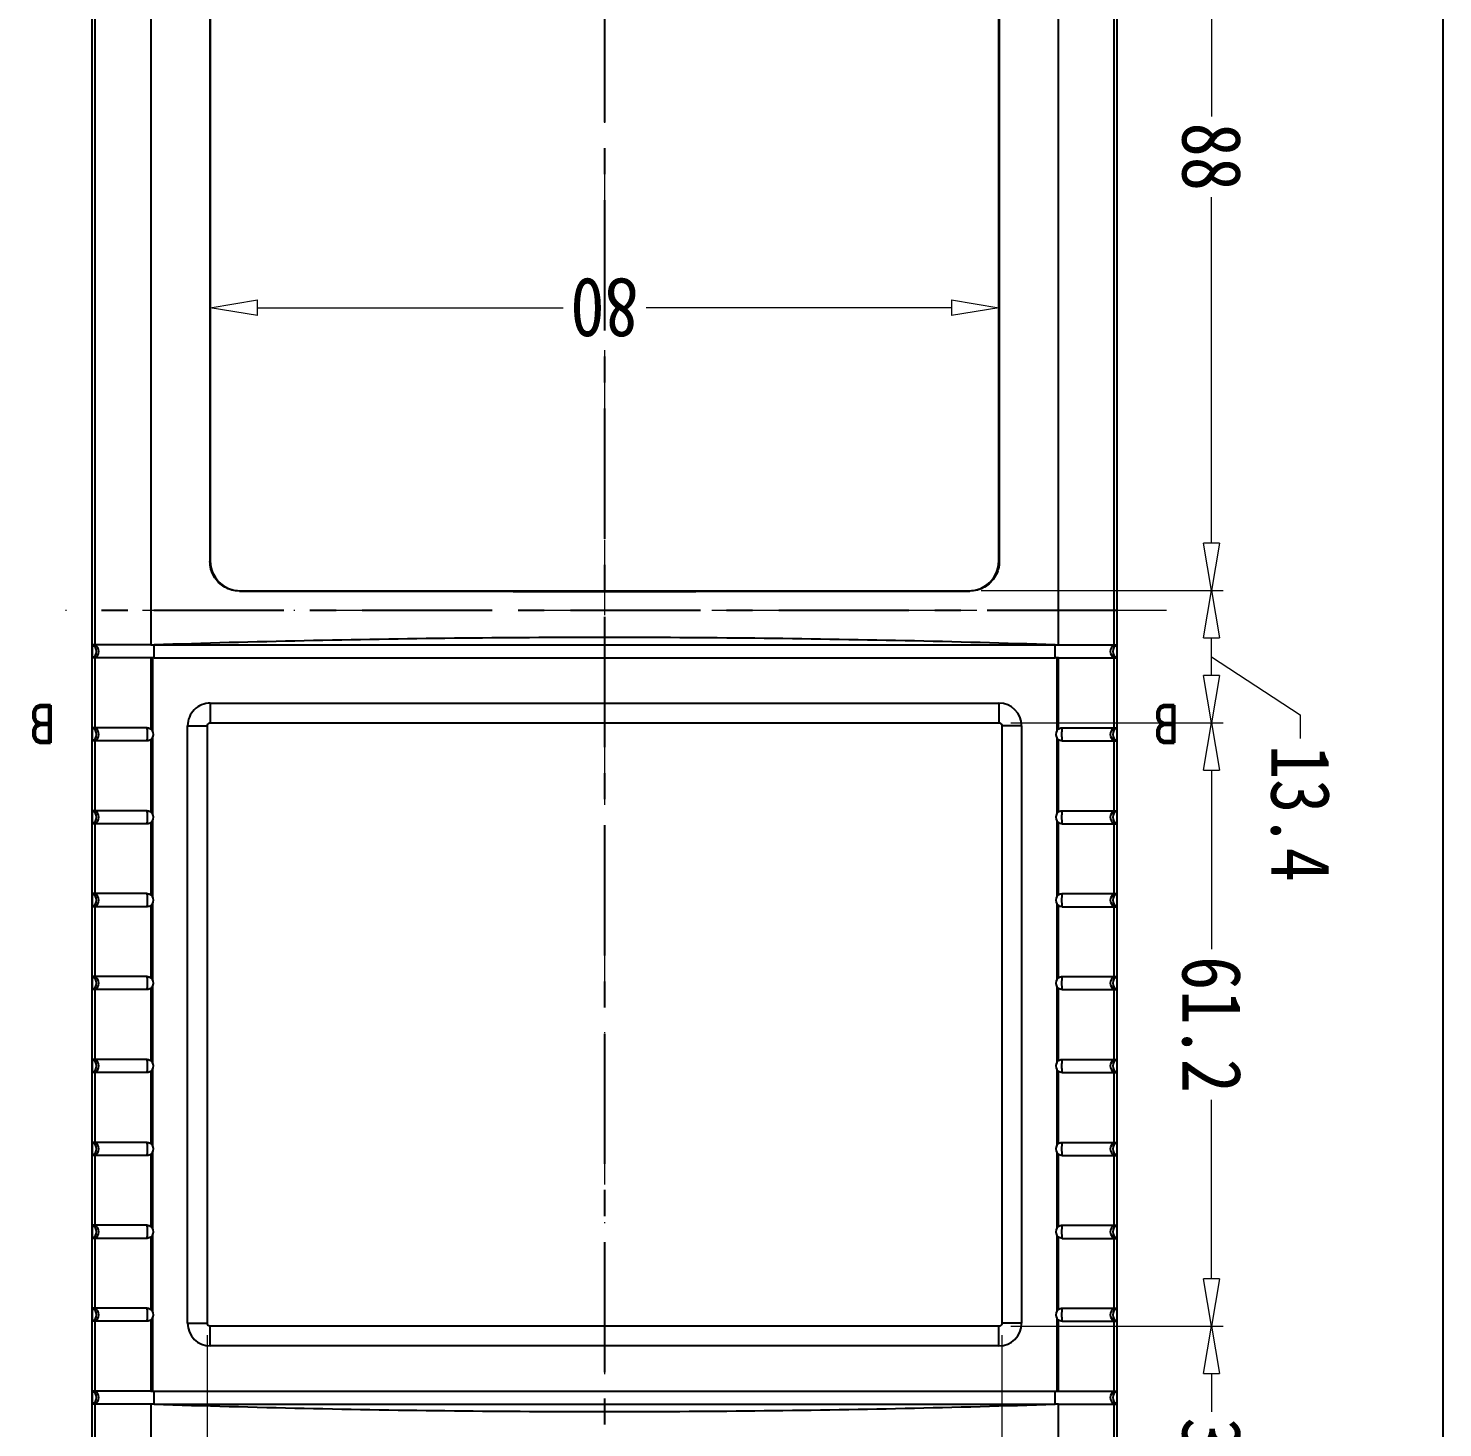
# Model space of a CAD drawing. Header units: millimetres. Extents: x 1786 to 2940, y -3417 to -1928.
# Drawn here: x 2796.6 to 2940.1, y -3275.2 to -3133.3 of the extents above; entities that cross this region are included whole.
import ezdxf
from ezdxf.enums import TextEntityAlignment as Align

# ---------------------------------------------------------------- set-up
doc = ezdxf.new("R2010")
doc.units = ezdxf.units.MM
doc.linetypes.add('CENTER', pattern=[50.8, 31.75, -6.35, 6.35, -6.35])
doc.linetypes.add('DIVIDE', pattern=[31.75, 12.7, -6.35, 0, -6.35, 0, -6.35])
doc.layers.add('dim', color=3, linetype='Continuous', lineweight=9)
doc.layers.add('hatch', color=56, linetype='Continuous', lineweight=9)
doc.styles.add('FFS', font='', dxfattribs={"width": 0.85})
doc.styles.add('LongTou', font='romand.shx', dxfattribs={"width": 0.8, "bigfont": 'whgdtxt.shx'})
doc.styles.get('FFS').set_extended_font_data('FangSong_GB2312')
doc.dimstyles.new('YanXiu', dxfattribs={"dimtxt": 2.5, "dimasz": 2.2, "dimexe": 1, "dimexo": 0.6, "dimgap": 0.66, "dimtad": 0, "dimzin": 9, "dimdsep": 46, "dimtxsty": 'FFS', "dimblk": 'CLOSEDBLANK', "dimcen": 0, "dimclrd": 256, "dimclre": 131, "dimclrt": 42, "dimazin": 2, "dimtfac": 1, "dimtofl": 0, "dimtmove": 0, "dimatfit": 3, "dimldrblk": 'CLOSEDBLANK', "dimfxl": 1, "dimlwd": 5, "dimlwe": 5, "dimarcsym": 0})

# ---------------------------------------------------------------- blocks, each defined once
blk = doc.blocks.new('*u2')
at = {"layer": 'Defpoints', "color": 2}
blk.add_lwpolyline([(-135.77, 94.941), (135.77, 94.941), (135.77, -94.941), (-135.77, -94.941)], close=True, dxfattribs=at)
blk = doc.blocks.new('_ClosedBlank')
at = {"color": 0, "linetype": 'ByBlock', "lineweight": -2}
for p, q in [((-1, 0.167), (0, 0)), ((-1, 0.167), (-1, -0.167)), ((0, 0), (-1, -0.167))]:
    blk.add_line(p, q, dxfattribs=at)
blk = doc.blocks.new('*D56')
at = {"layer": 'Defpoints', "color": 0, "transparency": 16777216}
for p in [(-212.94, 131.47), (-132.94, 131.47), (-132.94, 105.78)]:
    blk.add_point(p, dxfattribs=at)
at = {"layer": 'dim', "color": 131, "lineweight": 5, "transparency": 16777216}
for p, q in [((-212.94, 130.28), (-212.94, 104.58)), ((-132.94, 130.28), (-132.94, 104.58))]:
    blk.add_line(p, q, dxfattribs=at)
at = {"layer": 'dim', "lineweight": 5, "transparency": 16777216}
for p, q in [((-208.14, 105.78), (-177.16, 105.78)), ((-137.74, 105.78), (-168.73, 105.78))]:
    blk.add_line(p, q, dxfattribs=at)
at = {"layer": 'dim', "lineweight": 5, "transparency": 16777216, "xscale": 4.800000000000001, "yscale": 4.800000000000001, "zscale": 4.800000000000001, "rotation": 180}
blk.add_blockref('_ClosedBlank', (-212.94, 105.78), dxfattribs=at)
at = {"layer": 'dim', "lineweight": 5, "transparency": 16777216, "xscale": 4.800000000000001, "yscale": 4.800000000000001, "zscale": 4.800000000000001}
blk.add_blockref('_ClosedBlank', (-132.94, 105.78), dxfattribs=at)
at = {"layer": 'dim', "color": 42, "transparency": 16777216, "insert": (-172.94, 105.78), "char_height": 6, "attachment_point": 5, "style": 'FFS'}
blk.add_mtext('80', dxfattribs=at)
blk = doc.blocks.new('*D59')
at = {"layer": 'Defpoints', "color": 0, "transparency": 16777216}
for p in [(-132.64, 225.57), (-213.24, 208.77), (-132.64, 208.77)]:
    blk.add_point(p, dxfattribs=at)
at = {"layer": 'dim', "color": 131, "lineweight": 5, "transparency": 16777216}
for p, q in [((-213.24, 209.97), (-213.24, 226.76)), ((-132.64, 209.97), (-132.64, 226.76))]:
    blk.add_line(p, q, dxfattribs=at)
at = {"layer": 'dim', "lineweight": 5, "transparency": 16777216}
for p, q in [((-208.44, 225.57), (-180.58, 225.57)), ((-137.44, 225.57), (-165.31, 225.57))]:
    blk.add_line(p, q, dxfattribs=at)
at = {"layer": 'dim', "lineweight": 5, "transparency": 16777216, "xscale": 4.800000000000001, "yscale": 4.800000000000001, "zscale": 4.800000000000001, "rotation": 180}
blk.add_blockref('_ClosedBlank', (-213.24, 225.57), dxfattribs=at)
at = {"layer": 'dim', "lineweight": 5, "transparency": 16777216, "xscale": 4.800000000000001, "yscale": 4.800000000000001, "zscale": 4.800000000000001}
blk.add_blockref('_ClosedBlank', (-132.64, 225.57), dxfattribs=at)
at = {"layer": 'dim', "color": 42, "transparency": 16777216, "insert": (-172.94, 225.57), "char_height": 6, "attachment_point": 5, "style": 'FFS'}
blk.add_mtext('80.6', dxfattribs=at)
blk = doc.blocks.new('*D60')
at = {"layer": 'Defpoints', "color": 0, "transparency": 16777216}
for p in [(-209.95, 134.47), (-234.51, 46.47), (-209.95, 46.47)]:
    blk.add_point(p, dxfattribs=at)
at = {"layer": 'dim', "color": 131, "lineweight": 5, "transparency": 16777216}
for p, q in [((-211.15, 134.47), (-235.71, 134.47)), ((-211.15, 46.47), (-235.71, 46.47))]:
    blk.add_line(p, q, dxfattribs=at)
at = {"layer": 'dim', "lineweight": 5, "transparency": 16777216}
for p, q in [((-234.51, 129.67), (-234.51, 94.57)), ((-234.51, 51.27), (-234.51, 86.38))]:
    blk.add_line(p, q, dxfattribs=at)
at = {"layer": 'dim', "lineweight": 5, "transparency": 16777216, "xscale": 4.800000000000001, "yscale": 4.800000000000001, "zscale": 4.800000000000001}
for p, rotation in [((-234.51, 134.47), 90), ((-234.51, 46.47), 270)]:
    blk.add_blockref('_ClosedBlank', p, dxfattribs=dict(at, rotation=rotation))
at = {"layer": 'dim', "color": 42, "transparency": 16777216, "insert": (-234.51, 90.47), "char_height": 6, "attachment_point": 5, "rotation": 90, "style": 'FFS'}
blk.add_mtext('88', dxfattribs=at)
blk = doc.blocks.new('*D61')
at = {"layer": 'Defpoints', "color": 0, "transparency": 16777216}
for p in [(-212.94, 147.87), (-234.51, 134.47), (-209.95, 134.47)]:
    blk.add_point(p, dxfattribs=at)
at = {"layer": 'dim', "lineweight": 5, "transparency": 16777216}
for p, q in [((-243.52, 147.08), (-243.52, 149.47)), ((-234.51, 141.17), (-243.52, 147.08)), ((-234.51, 143.07), (-234.51, 139.27))]:
    blk.add_line(p, q, dxfattribs=at)
at = {"layer": 'dim', "color": 131, "lineweight": 5, "transparency": 16777216}
for p, q in [((-214.14, 147.87), (-235.71, 147.87)), ((-211.15, 134.47), (-235.71, 134.47))]:
    blk.add_line(p, q, dxfattribs=at)
at = {"layer": 'dim', "lineweight": 5, "transparency": 16777216, "xscale": 4.800000000000001, "yscale": 4.800000000000001, "zscale": 4.800000000000001}
for p, rotation in [((-234.51, 147.87), 90), ((-234.51, 134.47), 270)]:
    blk.add_blockref('_ClosedBlank', p, dxfattribs=dict(at, rotation=rotation))
at = {"layer": 'dim', "color": 42, "transparency": 16777216, "insert": (-243.52, 157.06), "char_height": 6, "attachment_point": 5, "rotation": 90, "style": 'FFS'}
blk.add_mtext('13.4', dxfattribs=at)
blk = doc.blocks.new('*D62')
at = {"layer": 'Defpoints', "color": 0, "transparency": 16777216}
for p in [(-212.94, 209.07), (-234.51, 147.87), (-212.94, 147.87)]:
    blk.add_point(p, dxfattribs=at)
at = {"layer": 'dim', "color": 131, "lineweight": 5, "transparency": 16777216}
for p, q in [((-214.14, 209.07), (-235.71, 209.07)), ((-214.14, 147.87), (-235.71, 147.87))]:
    blk.add_line(p, q, dxfattribs=at)
at = {"layer": 'dim', "lineweight": 5, "transparency": 16777216}
for p, q in [((-234.51, 204.27), (-234.51, 186.11)), ((-234.51, 152.67), (-234.51, 170.84))]:
    blk.add_line(p, q, dxfattribs=at)
at = {"layer": 'dim', "lineweight": 5, "transparency": 16777216, "xscale": 4.800000000000001, "yscale": 4.800000000000001, "zscale": 4.800000000000001}
for p, rotation in [((-234.51, 209.07), 90), ((-234.51, 147.87), 270)]:
    blk.add_blockref('_ClosedBlank', p, dxfattribs=dict(at, rotation=rotation))
at = {"layer": 'dim', "color": 42, "transparency": 16777216, "insert": (-234.51, 178.47), "char_height": 6, "attachment_point": 5, "rotation": 90, "style": 'FFS'}
blk.add_mtext('61.2', dxfattribs=at)
blk = doc.blocks.new('*D63')
at = {"layer": 'Defpoints', "color": 0, "transparency": 16777216}
for p in [(-218.95, 241.47), (-234.51, 209.07), (-212.94, 209.07)]:
    blk.add_point(p, dxfattribs=at)
at = {"layer": 'dim', "color": 131, "lineweight": 5, "transparency": 16777216}
for p, q in [((-220.14, 241.47), (-235.71, 241.47)), ((-214.14, 209.07), (-235.71, 209.07))]:
    blk.add_line(p, q, dxfattribs=at)
at = {"layer": 'dim', "lineweight": 5, "transparency": 16777216}
for p, q in [((-234.51, 236.67), (-234.51, 232.8)), ((-234.51, 213.87), (-234.51, 217.75))]:
    blk.add_line(p, q, dxfattribs=at)
at = {"layer": 'dim', "lineweight": 5, "transparency": 16777216, "xscale": 4.800000000000001, "yscale": 4.800000000000001, "zscale": 4.800000000000001}
for p, rotation in [((-234.51, 241.47), 90), ((-234.51, 209.07), 270)]:
    blk.add_blockref('_ClosedBlank', p, dxfattribs=dict(at, rotation=rotation))
at = {"layer": 'dim', "color": 42, "transparency": 16777216, "insert": (-234.51, 225.27), "char_height": 6, "attachment_point": 5, "rotation": 90, "style": 'FFS'}
blk.add_mtext('32.4', dxfattribs=at)
blk = doc.blocks.new('u231')
at = {"color": 1, "linetype": 'CENTER', "ltscale": 0.416}
for p, q in [((-172.945, 31.473, 0), (-172.945, 241.473, 0)), ((-224.945, 136.473, 0), (-120.945, 136.473, 0))]:
    blk.add_line(p, q, dxfattribs=at)
at = {"color": 7, "linetype": 'Continuous'}
for p, q in [((-224.945, 235.474), (-224.945, 47.776)), ((-120.945, 235.474), (-120.945, 47.776)), ((-224.646, 235.175), (-224.646, 216.973)), ((-218.988, 235.175), (-218.988, 216.973)), ((-126.901, 216.973), (-126.901, 235.175)), ((-121.243, 216.973), (-121.243, 235.175)), ((-218.988, 216.973), (-224.897, 216.973)), ((-127.242, 216.973), (-218.647, 216.975)), ((-218.647, 216.973), (-218.647, 215.646)), ((-127.242, 216.973), (-127.242, 215.646)), ((-126.901, 216.973), (-120.993, 216.973)), ((-218.988, 215.646), (-224.897, 215.646)), ((-224.646, 215.646), (-224.646, 208.564)), ((-218.988, 215.646), (-218.988, 208.445)), ((-218.817, 208.266), (-218.817, 215.645)), ((-127.242, 215.646), (-218.647, 215.646)), ((-127.072, 208.266), (-127.072, 215.645)), ((-126.901, 208.445), (-126.901, 215.646)), ((-126.901, 215.646), (-120.993, 215.646)), ((-121.243, 208.564), (-121.243, 215.646)), ((-212.945, 211.073), (-212.945, 209.073)), ((-212.945, 211.073), (-132.945, 211.073)), ((-132.945, 211.073), (-132.945, 209.073)), ((-219.356, 208.564), (-224.897, 208.564)), ((-215.245, 148.173), (-215.245, 208.773)), ((-215.245, 208.773), (-213.245, 208.773)), ((-213.245, 148.173), (-213.245, 208.773)), ((-212.945, 209.073), (-132.945, 209.073)), ((-132.645, 208.773), (-132.645, 148.173)), ((-130.645, 208.773), (-132.645, 208.773)), ((-130.645, 208.773), (-130.645, 148.173)), ((-126.534, 208.564), (-120.993, 208.564)), ((-219.356, 207.238), (-224.897, 207.238)), ((-224.646, 207.238), (-224.646, 200.156)), ((-218.988, 207.357), (-218.988, 200.037)), ((-218.817, 199.858), (-218.817, 207.536)), ((-127.072, 199.858), (-127.072, 207.536)), ((-126.901, 200.037), (-126.901, 207.357)), ((-126.534, 207.238), (-120.993, 207.238)), ((-121.243, 200.156), (-121.243, 207.238)), ((-219.356, 200.156), (-224.897, 200.156)), ((-126.534, 200.156), (-120.993, 200.156)), ((-219.356, 198.83), (-224.897, 198.83)), ((-224.646, 198.83), (-224.646, 191.748)), ((-218.988, 198.949), (-218.988, 191.629)), ((-218.817, 191.45), (-218.817, 199.128)), ((-127.072, 191.45), (-127.072, 199.128)), ((-126.901, 191.629), (-126.901, 198.949)), ((-126.534, 198.83), (-120.993, 198.83)), ((-121.243, 191.748), (-121.243, 198.83)), ((-219.356, 191.748), (-224.897, 191.748)), ((-126.534, 191.748), (-120.993, 191.748)), ((-219.356, 190.422), (-224.897, 190.422)), ((-224.646, 190.422), (-224.646, 183.34)), ((-218.988, 190.541), (-218.988, 183.221)), ((-218.817, 183.042), (-218.817, 190.72)), ((-127.072, 183.042), (-127.072, 190.72)), ((-126.901, 183.221), (-126.901, 190.541)), ((-126.534, 190.422), (-120.993, 190.422)), ((-121.243, 183.34), (-121.243, 190.422)), ((-219.356, 183.34), (-224.897, 183.34)), ((-218.817, 174.633), (-218.817, 182.312)), ((-127.072, 174.633), (-127.072, 182.312)), ((-126.534, 183.34), (-120.993, 183.34)), ((-219.356, 182.013), (-224.897, 182.013)), ((-224.646, 182.013), (-224.646, 174.932)), ((-218.988, 182.133), (-218.988, 174.812)), ((-126.901, 174.812), (-126.901, 182.133)), ((-126.534, 182.013), (-120.993, 182.013)), ((-121.243, 174.932), (-121.243, 182.013)), ((-219.356, 174.932), (-224.897, 174.932)), ((-218.988, 173.725), (-218.988, 166.404)), ((-218.817, 166.225), (-218.817, 173.904)), ((-127.072, 166.225), (-127.072, 173.904)), ((-126.901, 166.404), (-126.901, 173.725)), ((-126.534, 174.932), (-120.993, 174.932)), ((-219.356, 173.605), (-224.897, 173.605)), ((-224.646, 173.605), (-224.646, 166.524)), ((-126.534, 173.605), (-120.993, 173.605)), ((-121.243, 166.524), (-121.243, 173.605)), ((-219.356, 166.524), (-224.897, 166.524)), ((-126.534, 166.524), (-120.993, 166.524)), ((-219.356, 165.197), (-224.897, 165.197)), ((-224.646, 165.197), (-224.646, 158.116)), ((-218.988, 165.316), (-218.988, 157.996)), ((-218.817, 157.817), (-218.817, 165.495)), ((-127.072, 157.817), (-127.072, 165.495)), ((-126.901, 157.996), (-126.901, 165.316)), ((-126.534, 165.197), (-120.993, 165.197)), ((-121.243, 158.116), (-121.243, 165.197)), ((-219.356, 158.116), (-224.897, 158.116)), ((-126.534, 158.116), (-120.993, 158.116)), ((-219.356, 156.789), (-224.897, 156.789)), ((-224.646, 156.789), (-224.646, 149.707)), ((-218.988, 156.908), (-218.988, 149.588)), ((-218.817, 149.409), (-218.817, 157.087)), ((-127.072, 149.409), (-127.072, 157.087)), ((-126.901, 149.588), (-126.901, 156.908)), ((-126.534, 156.789), (-120.993, 156.789)), ((-121.243, 149.707), (-121.243, 156.789)), ((-219.356, 149.707), (-224.897, 149.707)), ((-126.534, 149.707), (-120.993, 149.707)), ((-219.356, 148.381), (-224.897, 148.381)), ((-224.646, 148.381), (-224.646, 141.299)), ((-218.988, 148.5), (-218.988, 141.299)), ((-218.817, 141.301), (-218.817, 148.679)), ((-215.245, 148.173), (-213.245, 148.173)), ((-212.945, 145.873), (-212.945, 147.873)), ((-132.945, 147.873), (-212.945, 147.873)), ((-132.945, 145.873), (-132.945, 147.873)), ((-130.645, 148.173), (-132.645, 148.173)), ((-127.072, 141.301), (-127.072, 148.679)), ((-126.901, 141.299), (-126.901, 148.5)), ((-126.534, 148.381), (-120.993, 148.381)), ((-121.243, 141.299), (-121.243, 148.381)), ((-132.945, 145.873), (-212.945, 145.873)), ((-218.988, 141.299), (-224.897, 141.299)), ((-218.647, 141.299), (-218.647, 139.973)), ((-127.242, 141.299), (-218.647, 141.299)), ((-127.242, 141.299), (-127.242, 139.973)), ((-126.901, 141.299), (-120.993, 141.299)), ((-218.988, 139.973), (-224.897, 139.973)), ((-224.646, 139.973), (-224.646, 48.016)), ((-218.988, 139.973), (-218.988, 48.016)), ((-127.242, 139.973), (-218.647, 139.97)), ((-126.901, 139.973), (-120.993, 139.973)), ((-126.901, 48.016), (-126.901, 139.973)), ((-121.243, 48.016), (-121.243, 139.973)), ((-209.986, 134.512), (-209.946, 134.473)), ((-135.943, 134.473), (-209.946, 134.473)), ((-135.903, 134.512), (-135.943, 134.473)), ((-212.979, 49.436), (-212.979, 131.509)), ((-212.979, 131.509), (-212.945, 131.474)), ((-212.945, 131.474), (-212.945, 49.471)), ((-132.91, 131.509), (-132.945, 131.474)), ((-132.945, 49.471), (-132.945, 131.474)), ((-132.91, 49.436), (-132.91, 131.509))]:
    blk.add_line(p, q, dxfattribs=at)
for centre, radius, start, end in [((-225.247, 216.309), 0.75, 297.82546, 62.17454), ((-224.996, 216.309), 0.75, 297.82546, 62.17454), ((-218.989, 228.711), 11.739, 270.00557, 270.85515), ((-126.9, 228.711), 11.738, 269.14485, 269.99443), ((-120.893, 216.309), 0.75, 117.82547, 242.17453), ((-120.642, 216.309), 0.75, 117.82547, 242.17453), ((-218.988, 204.133), 11.513, 89.14892, 89.9985), ((-218.647, 204.181), 11.465, 90.0015, 90.85287), ((-127.242, 204.181), 11.465, 89.14713, 89.9985), ((-126.901, 204.133), 11.513, 90.0015, 90.85108), ((-212.945, 208.773), 2.3, 90, 180), ((-132.945, 208.773), 2.3, 0, 90), ((-225.247, 207.901), 0.75, 297.82546, 62.17454), ((-224.996, 207.901), 0.75, 297.82546, 62.17454), ((-219.378, 207.902), 0.669, 32.97633, 54.28826), ((-219.397, 207.901), 0.685, 327.80939, 32.19061), ((-126.492, 207.901), 0.685, 147.80939, 212.19061), ((-126.511, 207.902), 0.669, 125.71185, 147.02356), ((-120.893, 207.901), 0.75, 117.82547, 242.17453), ((-120.642, 207.901), 0.75, 117.82547, 242.17453), ((-219.378, 207.9), 0.669, 305.71094, 327.0248), ((-126.511, 207.9), 0.669, 212.97757, 234.28672), ((-225.247, 199.493), 0.75, 297.82546, 62.17454), ((-224.996, 199.493), 0.75, 297.82546, 62.17454), ((-219.378, 199.494), 0.669, 32.97633, 54.28826), ((-219.397, 199.493), 0.685, 327.80939, 32.19061), ((-126.492, 199.493), 0.685, 147.80939, 212.19061), ((-126.511, 199.494), 0.669, 125.71185, 147.02356), ((-120.893, 199.493), 0.75, 117.82547, 242.17453), ((-120.642, 199.493), 0.75, 117.82547, 242.17453), ((-219.378, 199.492), 0.669, 305.71094, 327.0248), ((-126.511, 199.492), 0.669, 212.97757, 234.28672), ((-225.247, 191.085), 0.75, 297.82546, 62.17454), ((-224.996, 191.085), 0.75, 297.82546, 62.17454), ((-219.378, 191.086), 0.669, 32.97633, 54.28826), ((-219.397, 191.085), 0.685, 327.80939, 32.19061), ((-126.492, 191.085), 0.685, 147.80939, 212.19061), ((-126.511, 191.086), 0.669, 125.71185, 147.02356), ((-120.893, 191.085), 0.75, 117.82547, 242.17453), ((-120.642, 191.085), 0.75, 117.82547, 242.17453), ((-219.378, 191.084), 0.669, 305.71094, 327.0248), ((-126.511, 191.084), 0.669, 212.97757, 234.28672), ((-225.247, 182.677), 0.75, 297.82546, 62.17454), ((-224.996, 182.677), 0.75, 297.82546, 62.17454), ((-219.378, 182.677), 0.669, 32.97633, 54.28826), ((-219.378, 182.676), 0.669, 305.71094, 327.0248), ((-219.397, 182.677), 0.685, 327.80939, 32.19061), ((-126.492, 182.677), 0.685, 147.80939, 212.19061), ((-126.511, 182.677), 0.669, 125.71185, 147.02356), ((-126.511, 182.676), 0.669, 212.97757, 234.28672), ((-120.893, 182.677), 0.75, 117.82547, 242.17453), ((-120.642, 182.677), 0.75, 117.82547, 242.17453), ((-225.247, 174.269), 0.75, 297.82546, 62.17454), ((-224.996, 174.269), 0.75, 297.82546, 62.17454), ((-219.378, 174.269), 0.669, 32.97633, 54.28826), ((-219.378, 174.268), 0.669, 305.71094, 327.0248), ((-219.397, 174.269), 0.685, 327.80939, 32.19061), ((-126.492, 174.269), 0.685, 147.80939, 212.19061), ((-126.511, 174.269), 0.669, 125.71185, 147.02356), ((-126.511, 174.268), 0.669, 212.97757, 234.28672), ((-120.893, 174.269), 0.75, 117.82547, 242.17453), ((-120.642, 174.269), 0.75, 117.82547, 242.17453), ((-225.247, 165.86), 0.75, 297.82546, 62.17454), ((-224.996, 165.86), 0.75, 297.82546, 62.17454), ((-120.893, 165.86), 0.75, 117.82547, 242.17453), ((-120.642, 165.86), 0.75, 117.82547, 242.17453), ((-219.378, 165.861), 0.669, 32.97633, 54.28826), ((-219.378, 165.86), 0.669, 305.71094, 327.0248), ((-219.397, 165.86), 0.685, 327.80939, 32.19061), ((-126.492, 165.86), 0.685, 147.80939, 212.19061), ((-126.511, 165.861), 0.669, 125.71185, 147.02356), ((-126.511, 165.86), 0.669, 212.97757, 234.28672), ((-225.247, 157.452), 0.75, 297.82546, 62.17454), ((-224.996, 157.452), 0.75, 297.82546, 62.17454), ((-219.378, 157.453), 0.669, 32.97633, 54.28826), ((-126.511, 157.453), 0.669, 125.71185, 147.02356), ((-120.893, 157.452), 0.75, 117.82547, 242.17453), ((-120.642, 157.452), 0.75, 117.82547, 242.17453), ((-219.378, 157.451), 0.669, 305.71094, 327.0248), ((-219.397, 157.452), 0.685, 327.80939, 32.19061), ((-126.492, 157.452), 0.685, 147.80939, 212.19061), ((-126.511, 157.452), 0.669, 212.97757, 234.28672), ((-225.247, 149.044), 0.75, 297.82546, 62.17454), ((-224.996, 149.044), 0.75, 297.82546, 62.17454), ((-219.378, 149.045), 0.669, 32.97633, 54.28826), ((-219.397, 149.044), 0.685, 327.80939, 32.19061), ((-126.492, 149.044), 0.685, 147.80939, 212.19061), ((-126.511, 149.045), 0.669, 125.71185, 147.02356), ((-120.893, 149.044), 0.75, 117.82547, 242.17453), ((-120.642, 149.044), 0.75, 117.82547, 242.17453), ((-219.378, 149.043), 0.669, 305.71094, 327.0248), ((-212.945, 148.173), 2.3, 180, 270), ((-132.945, 148.173), 2.3, 270, 0), ((-126.511, 149.043), 0.669, 212.97757, 234.28672), ((-225.247, 140.636), 0.75, 297.82546, 62.17454), ((-224.996, 140.636), 0.75, 297.82546, 62.17454), ((-218.988, 152.812), 11.513, 270.0015, 270.85108), ((-218.647, 152.764), 11.465, 269.14713, 269.9985), ((-127.242, 152.764), 11.465, 270.0015, 270.85287), ((-126.901, 152.812), 11.513, 269.14892, 269.9985), ((-120.893, 140.636), 0.75, 117.82547, 242.17453), ((-120.642, 140.636), 0.75, 117.82547, 242.17453), ((-218.989, 128.316), 11.657, 89.1463, 89.99589), ((-126.9, 128.234), 11.738, 90.00557, 90.85515)]:
    blk.add_arc(centre, radius, start, end, dxfattribs=at)
for centre, major_axis, ratio, start_param, end_param in [((-209.943, 131.471), (2.124, -2.124), 0.9987828, 2.3568035, 3.9263818), ((-172.945, 106.256), (809.998, 0), 0.0349208, 1.5250498, 1.6165428), ((-135.946, 131.471), (-2.124, -2.124), 0.9987828, 2.3568035, 3.9263818)]:
    blk.add_ellipse(centre, major_axis=major_axis, ratio=ratio, start_param=start_param, end_param=end_param, dxfattribs=at)
for points, start_tangent, end_tangent in [([(-224.897, 215.646), (-224.901, 215.697), (-224.904, 215.819), (-224.907, 215.977), (-224.908, 216.144), (-224.908, 216.311), (-224.908, 216.478), (-224.907, 216.644), (-224.904, 216.8), (-224.901, 216.922), (-224.897, 216.973)], (-1, 0), (1, 0)), ([(-218.814, 216.974), (-218.731, 216.975), (-218.648, 216.978)], (0.999886, 0.0150982), (0.9995861, 0.0287691)), ([(-127.242, 216.973), (-157.704, 217.64), (-188.185, 217.64), (-218.647, 216.975)], (-0.9994681, 0.0326108), (-0.9994681, -0.0326108)), ([(-127.242, 216.976), (-127.158, 216.975), (-127.075, 216.974)], (0.9995861, -0.028769), (0.999886, -0.015098)), ([(-120.993, 216.973), (-120.988, 216.922), (-120.985, 216.799), (-120.983, 216.642), (-120.981, 216.475), (-120.981, 216.307), (-120.981, 216.141), (-120.983, 215.975), (-120.985, 215.818), (-120.988, 215.696), (-120.993, 215.646)], (1, 0), (-1, 0)), ([(-224.897, 207.238), (-224.901, 207.289), (-224.904, 207.411), (-224.907, 207.569), (-224.908, 207.736), (-224.908, 207.903), (-224.908, 208.07), (-224.907, 208.235), (-224.904, 208.392), (-224.901, 208.514), (-224.897, 208.564)], (-1, 0), (1, 0)), ([(-219.356, 207.238), (-219.326, 207.447), (-219.31, 207.74), (-219.31, 208.063), (-219.326, 208.356), (-219.356, 208.564)], (0.2184385, 0.9758507), (-0.2184385, 0.9758507)), ([(-219.356, 208.564), (-219.149, 208.529), (-218.988, 208.445)], (1, 0), (0.8120004, -0.5836568)), ([(-213.245, 208.773), (-213.204, 208.922), (-213.094, 209.032), (-212.945, 209.073)], (0.0000002, 1), (1, 0)), ([(-132.945, 209.073), (-132.795, 209.032), (-132.685, 208.922), (-132.645, 208.773)], (1, -0.0000002), (0, -1)), ([(-126.901, 208.445), (-126.74, 208.529), (-126.534, 208.564)], (0.8120004, 0.5836568), (1, 0)), ([(-126.534, 208.564), (-126.563, 208.356), (-126.579, 208.063), (-126.579, 207.74), (-126.563, 207.447), (-126.534, 207.238)], (-0.2184385, -0.9758507), (0.2184385, -0.9758507)), ([(-120.993, 208.564), (-120.988, 208.514), (-120.985, 208.391), (-120.983, 208.233), (-120.981, 208.067), (-120.981, 207.899), (-120.981, 207.733), (-120.983, 207.567), (-120.985, 207.41), (-120.988, 207.288), (-120.993, 207.238)], (1, 0), (-1, 0)), ([(-218.988, 207.357), (-219.09, 207.297), (-219.212, 207.255), (-219.356, 207.238)], (-0.8120004, -0.5836568), (-1, 0)), ([(-126.534, 207.238), (-126.674, 207.254), (-126.798, 207.297), (-126.901, 207.357)], (-1, 0), (-0.8120004, 0.5836568)), ([(-224.897, 198.83), (-224.901, 198.88), (-224.904, 199.003), (-224.907, 199.161), (-224.908, 199.328), (-224.908, 199.495), (-224.908, 199.661), (-224.907, 199.827), (-224.904, 199.984), (-224.901, 200.106), (-224.897, 200.156)], (-1, 0), (1, 0)), ([(-219.356, 198.83), (-219.326, 199.038), (-219.31, 199.331), (-219.31, 199.655), (-219.326, 199.948), (-219.356, 200.156)], (0.2184385, 0.9758507), (-0.2184385, 0.9758507)), ([(-219.356, 200.156), (-219.149, 200.121), (-218.988, 200.037)], (1, 0), (0.8120004, -0.5836568)), ([(-126.901, 200.037), (-126.74, 200.121), (-126.534, 200.156)], (0.8120004, 0.5836568), (1, 0)), ([(-126.534, 200.156), (-126.563, 199.948), (-126.579, 199.655), (-126.579, 199.331), (-126.563, 199.038), (-126.534, 198.83)], (-0.2184385, -0.9758507), (0.2184385, -0.9758507)), ([(-120.993, 200.156), (-120.988, 200.106), (-120.985, 199.983), (-120.983, 199.825), (-120.981, 199.658), (-120.981, 199.491), (-120.981, 199.324), (-120.983, 199.159), (-120.985, 199.002), (-120.988, 198.88), (-120.993, 198.83)], (1, 0), (-1, 0)), ([(-218.988, 198.949), (-219.09, 198.889), (-219.212, 198.846), (-219.356, 198.83)], (-0.8120004, -0.5836568), (-1, 0)), ([(-126.534, 198.83), (-126.674, 198.846), (-126.798, 198.889), (-126.901, 198.949)], (-1, 0), (-0.8120004, 0.5836568)), ([(-224.897, 190.422), (-224.901, 190.472), (-224.904, 190.595), (-224.907, 190.752), (-224.908, 190.919), (-224.908, 191.087), (-224.908, 191.253), (-224.907, 191.419), (-224.904, 191.576), (-224.901, 191.698), (-224.897, 191.748)], (-1, 0), (1, 0)), ([(-219.356, 190.422), (-219.326, 190.63), (-219.31, 190.923), (-219.31, 191.246), (-219.326, 191.539), (-219.356, 191.748)], (0.2184385, 0.9758507), (-0.2184385, 0.9758507)), ([(-219.356, 191.748), (-219.149, 191.713), (-218.988, 191.629)], (1, 0), (0.8120004, -0.5836568)), ([(-126.901, 191.629), (-126.74, 191.713), (-126.534, 191.748)], (0.8120004, 0.5836568), (1, 0)), ([(-126.534, 191.748), (-126.563, 191.539), (-126.579, 191.246), (-126.579, 190.923), (-126.563, 190.63), (-126.534, 190.422)], (-0.2184385, -0.9758507), (0.2184385, -0.9758507)), ([(-120.993, 191.748), (-120.988, 191.697), (-120.985, 191.575), (-120.983, 191.417), (-120.981, 191.25), (-120.981, 191.083), (-120.981, 190.916), (-120.983, 190.751), (-120.985, 190.594), (-120.988, 190.472), (-120.993, 190.422)], (1, 0), (-1, 0)), ([(-218.988, 190.541), (-219.09, 190.481), (-219.212, 190.438), (-219.356, 190.422)], (-0.8120004, -0.5836568), (-1, 0)), ([(-126.534, 190.422), (-126.674, 190.438), (-126.798, 190.481), (-126.901, 190.541)], (-1, 0), (-0.8120004, 0.5836568)), ([(-224.897, 182.013), (-224.901, 182.064), (-224.904, 182.187), (-224.907, 182.344), (-224.908, 182.511), (-224.908, 182.679), (-224.908, 182.845), (-224.907, 183.011), (-224.904, 183.168), (-224.901, 183.29), (-224.897, 183.34)], (-1, 0), (1, 0)), ([(-219.356, 182.013), (-219.326, 182.222), (-219.31, 182.515), (-219.31, 182.838), (-219.326, 183.131), (-219.356, 183.34)], (0.2184385, 0.9758507), (-0.2184385, 0.9758507)), ([(-219.356, 183.34), (-219.149, 183.305), (-218.988, 183.221)], (1, 0), (0.8120004, -0.5836568)), ([(-126.901, 183.221), (-126.74, 183.305), (-126.534, 183.34)], (0.8120004, 0.5836568), (1, 0)), ([(-126.534, 183.34), (-126.563, 183.131), (-126.579, 182.838), (-126.579, 182.515), (-126.563, 182.222), (-126.534, 182.013)], (-0.2184385, -0.9758507), (0.2184385, -0.9758507)), ([(-120.993, 183.34), (-120.988, 183.289), (-120.985, 183.167), (-120.983, 183.009), (-120.981, 182.842), (-120.981, 182.675), (-120.981, 182.508), (-120.983, 182.343), (-120.985, 182.186), (-120.988, 182.064), (-120.993, 182.013)], (1, 0), (-1, 0)), ([(-218.988, 182.133), (-219.09, 182.073), (-219.212, 182.03), (-219.356, 182.013)], (-0.8120004, -0.5836568), (-1, 0)), ([(-126.534, 182.013), (-126.674, 182.03), (-126.798, 182.072), (-126.901, 182.133)], (-1, 0), (-0.8120004, 0.5836568)), ([(-224.897, 173.605), (-224.901, 173.656), (-224.904, 173.779), (-224.907, 173.936), (-224.908, 174.103), (-224.908, 174.271), (-224.908, 174.437), (-224.907, 174.603), (-224.904, 174.759), (-224.901, 174.881), (-224.897, 174.932)], (-1, 0), (1, 0)), ([(-219.356, 173.605), (-219.326, 173.814), (-219.31, 174.107), (-219.31, 174.43), (-219.326, 174.723), (-219.356, 174.932)], (0.2184385, 0.9758507), (-0.2184385, 0.9758507)), ([(-219.356, 174.932), (-219.149, 174.897), (-218.988, 174.812)], (1, 0), (0.8120004, -0.5836568)), ([(-218.988, 173.725), (-219.09, 173.665), (-219.212, 173.622), (-219.356, 173.605)], (-0.8120004, -0.5836568), (-1, 0)), ([(-126.901, 174.812), (-126.74, 174.897), (-126.534, 174.932)], (0.8120004, 0.5836568), (1, 0)), ([(-126.534, 173.605), (-126.674, 173.621), (-126.798, 173.664), (-126.901, 173.725)], (-1, 0), (-0.8120004, 0.5836568)), ([(-126.534, 174.932), (-126.563, 174.723), (-126.579, 174.43), (-126.579, 174.107), (-126.563, 173.814), (-126.534, 173.605)], (-0.2184385, -0.9758507), (0.2184385, -0.9758507)), ([(-120.993, 174.932), (-120.988, 174.881), (-120.985, 174.758), (-120.983, 174.601), (-120.981, 174.434), (-120.981, 174.266), (-120.981, 174.1), (-120.983, 173.934), (-120.985, 173.778), (-120.988, 173.656), (-120.993, 173.605)], (1, 0), (-1, 0)), ([(-224.897, 165.197), (-224.901, 165.248), (-224.904, 165.371), (-224.907, 165.528), (-224.908, 165.695), (-224.908, 165.863), (-224.908, 166.029), (-224.907, 166.194), (-224.904, 166.351), (-224.901, 166.473), (-224.897, 166.524)], (-1, 0), (1, 0)), ([(-219.356, 165.197), (-219.326, 165.406), (-219.31, 165.699), (-219.31, 166.022), (-219.326, 166.315), (-219.356, 166.524)], (0.2184385, 0.9758507), (-0.2184385, 0.9758507)), ([(-219.356, 166.524), (-219.149, 166.488), (-218.988, 166.404)], (1, 0), (0.8120004, -0.5836568)), ([(-126.901, 166.404), (-126.74, 166.489), (-126.534, 166.524)], (0.8120004, 0.5836568), (1, 0)), ([(-126.534, 166.524), (-126.563, 166.315), (-126.579, 166.022), (-126.579, 165.699), (-126.563, 165.406), (-126.534, 165.197)], (-0.2184385, -0.9758507), (0.2184385, -0.9758507)), ([(-120.993, 166.524), (-120.988, 166.473), (-120.985, 166.35), (-120.983, 166.193), (-120.981, 166.026), (-120.981, 165.858), (-120.981, 165.692), (-120.983, 165.526), (-120.985, 165.369), (-120.988, 165.247), (-120.993, 165.197)], (1, 0), (-1, 0)), ([(-218.988, 165.316), (-219.09, 165.257), (-219.212, 165.214), (-219.356, 165.197)], (-0.8120004, -0.5836568), (-1, 0)), ([(-126.534, 165.197), (-126.674, 165.213), (-126.798, 165.256), (-126.901, 165.316)], (-1, 0), (-0.8120004, 0.5836568)), ([(-224.897, 156.789), (-224.901, 156.84), (-224.904, 156.962), (-224.907, 157.12), (-224.908, 157.287), (-224.908, 157.454), (-224.908, 157.621), (-224.907, 157.786), (-224.904, 157.943), (-224.901, 158.065), (-224.897, 158.116)], (-1, 0), (1, 0)), ([(-219.356, 156.789), (-219.326, 156.998), (-219.31, 157.291), (-219.31, 157.614), (-219.326, 157.907), (-219.356, 158.116)], (0.2184385, 0.9758507), (-0.2184385, 0.9758507)), ([(-219.356, 158.116), (-219.149, 158.08), (-218.988, 157.996)], (1, 0), (0.8120004, -0.5836568)), ([(-126.901, 157.996), (-126.74, 158.08), (-126.534, 158.116)], (0.8120004, 0.5836568), (1, 0)), ([(-126.534, 158.116), (-126.563, 157.907), (-126.579, 157.614), (-126.579, 157.291), (-126.563, 156.998), (-126.534, 156.789)], (-0.2184385, -0.9758507), (0.2184385, -0.9758507)), ([(-120.993, 158.116), (-120.988, 158.065), (-120.985, 157.942), (-120.983, 157.785), (-120.981, 157.618), (-120.981, 157.45), (-120.981, 157.284), (-120.983, 157.118), (-120.985, 156.961), (-120.988, 156.839), (-120.993, 156.789)], (1, 0), (-1, 0)), ([(-218.988, 156.908), (-219.09, 156.848), (-219.212, 156.806), (-219.356, 156.789)], (-0.8120004, -0.5836568), (-1, 0)), ([(-126.534, 156.789), (-126.674, 156.805), (-126.798, 156.848), (-126.901, 156.908)], (-1, 0), (-0.8120004, 0.5836568)), ([(-224.897, 148.381), (-224.901, 148.432), (-224.904, 148.554), (-224.907, 148.712), (-224.908, 148.879), (-224.908, 149.046), (-224.908, 149.213), (-224.907, 149.378), (-224.904, 149.535), (-224.901, 149.657), (-224.897, 149.707)], (-1, 0), (1, 0)), ([(-219.356, 148.381), (-219.326, 148.589), (-219.31, 148.883), (-219.31, 149.206), (-219.326, 149.499), (-219.356, 149.707)], (0.2184385, 0.9758507), (-0.2184385, 0.9758507)), ([(-219.356, 149.707), (-219.149, 149.672), (-218.988, 149.588)], (1, 0), (0.8120004, -0.5836568)), ([(-126.901, 149.588), (-126.74, 149.672), (-126.534, 149.707)], (0.8120004, 0.5836568), (1, 0)), ([(-126.534, 149.707), (-126.563, 149.499), (-126.579, 149.206), (-126.579, 148.883), (-126.563, 148.589), (-126.534, 148.381)], (-0.2184385, -0.9758507), (0.2184385, -0.9758507)), ([(-120.993, 149.707), (-120.988, 149.657), (-120.985, 149.534), (-120.983, 149.376), (-120.981, 149.209), (-120.981, 149.042), (-120.981, 148.876), (-120.983, 148.71), (-120.985, 148.553), (-120.988, 148.431), (-120.993, 148.381)], (1, 0), (-1, 0)), ([(-218.988, 148.5), (-219.09, 148.44), (-219.212, 148.398), (-219.356, 148.381)], (-0.8120004, -0.5836568), (-1, 0)), ([(-212.945, 147.873), (-213.094, 147.913), (-213.204, 148.023), (-213.245, 148.173)], (-1, 0.0000002), (0, 1)), ([(-132.645, 148.173), (-132.685, 148.023), (-132.795, 147.913), (-132.945, 147.873)], (-0.0000002, -1), (-1, 0)), ([(-126.534, 148.381), (-126.674, 148.397), (-126.798, 148.44), (-126.901, 148.5)], (-1, 0), (-0.8120004, 0.5836568)), ([(-224.897, 139.973), (-224.901, 140.023), (-224.904, 140.146), (-224.907, 140.304), (-224.908, 140.471), (-224.908, 140.638), (-224.908, 140.804), (-224.907, 140.97), (-224.904, 141.127), (-224.901, 141.249), (-224.897, 141.299)], (-1, 0), (1, 0)), ([(-120.993, 141.299), (-120.988, 141.249), (-120.985, 141.126), (-120.983, 140.968), (-120.981, 140.801), (-120.981, 140.634), (-120.981, 140.467), (-120.983, 140.302), (-120.985, 140.145), (-120.988, 140.023), (-120.993, 139.973)], (1, 0), (-1, 0)), ([(-218.648, 139.967), (-218.731, 139.97), (-218.815, 139.971)], (-0.9995861, 0.0287691), (-0.9998876, 0.0149939)), ([(-218.647, 139.97), (-188.185, 139.305), (-157.704, 139.305), (-127.242, 139.973)], (0.9994681, -0.0326108), (0.9994681, 0.0326108)), ([(-127.075, 139.971), (-127.158, 139.97), (-127.242, 139.969)], (-0.999886, -0.015098), (-0.9995861, -0.028769)), ([(-212.979, 131.509), (-212.879, 132.281), (-212.577, 133.012), (-212.104, 133.63), (-211.487, 134.106), (-210.756, 134.41), (-209.986, 134.512)], (0, 1), (0.9999987, 0.0015986)), ([(-135.903, 134.512), (-135.133, 134.41), (-134.404, 134.107), (-133.787, 133.632), (-133.313, 133.013), (-133.01, 132.281), (-132.91, 131.509)], (0.9999987, -0.0015986), (0, -1))]:
    blk.add_spline(points, degree=3, dxfattribs=dict(at, start_tangent=start_tangent, end_tangent=end_tangent))
at = {"layer": 'hatch', "color": 2, "linetype": 'DIVIDE', "ltscale": 0.6}
for p, q in [((-172.945, 71.575), (-172.945, 246.281)), ((-229.945, 136.473), (-115.945, 136.473))]:
    blk.add_line(p, q, dxfattribs=at)
at = {"layer": 'hatch', "color": 2}
for points in [[(-229.945, 136.473, 0, 0, 0), (-229.945, 140.313, 1.152, 0, 0), (-229.945, 144.153, 0, 0, 0)], [(-115.945, 136.473, 0, 0, 0), (-115.945, 140.313, 1.152, 0, 0), (-115.945, 144.153, 0, 0, 0)]]:
    blk.add_lwpolyline(points, format="xyseb", dxfattribs=at)
at = {"layer": 'Defpoints', "xscale": 1.900000000000091, "yscale": 1.900000000000091, "zscale": 1.900000000000091}
blk.add_blockref('*u2', (0, 180.389), dxfattribs=at)
at = {"layer": 'hatch', "color": 6, "style": 'LongTou', "width": 0.8}
for p in [(-229.945, 147.993), (-115.945, 147.993)]:
    blk.add_text('B', height=3.84, dxfattribs=at).set_placement(p, align=Align.MIDDLE)
at = {"layer": 'dim'}
for base, p1, p2, override, picture, middle in [((-234.514, 209.073), (-218.945, 241.473), (-212.945, 209.073), {"dimtxt": 6, "dimasz": 4.8, "dimexe": 1.1994, "dimexo": 1.1994, "dimgap": 1.1994}, '*D63', (-234.514, 225.273)), ((-234.514, 147.873), (-212.945, 209.073), (-212.945, 147.873), {"dimtxt": 6, "dimasz": 4.8, "dimexe": 1.1994, "dimexo": 1.1994, "dimgap": 1.1994, "dimtmove": 1}, '*D62', (-234.514, 178.473)), ((-234.514, 46.473), (-209.946, 134.473), (-209.946, 46.473), {"dimtxt": 6, "dimasz": 4.8, "dimexe": 1.1994, "dimexo": 1.1994, "dimgap": 1.1994, "dimtmove": 1}, '*D60', (-234.514, 90.473))]:
    dim = blk.add_linear_dim(base=base, p1=p1, p2=p2, angle=90, dimstyle='YanXiu', override=override, dxfattribs=at)
    dim.commit()
    dim.dimension.update_dxf_attribs({"geometry": picture, "text_midpoint": middle})
for base, p1, p2, picture, middle in [((-132.645, 225.565), (-213.245, 208.773), (-132.645, 208.773), '*D59', (-172.945, 225.565)), ((-132.945, 105.782), (-212.945, 131.474), (-132.945, 131.474), '*D56', (-172.945, 105.782))]:
    dim = blk.add_linear_dim(base=base, p1=p1, p2=p2, dimstyle='YanXiu', override={"dimtxt": 6, "dimasz": 4.8, "dimexe": 1.1994, "dimexo": 1.1994, "dimgap": 1.1994}, dxfattribs=at)
    dim.commit()
    dim.dimension.update_dxf_attribs({"geometry": picture, "text_midpoint": middle})
dim = blk.add_linear_dim(base=(-234.514, 134.473), p1=(-212.945, 147.873), p2=(-209.946, 134.473), angle=90, dimstyle='YanXiu', override={"dimtxt": 6, "dimasz": 4.8, "dimexe": 1.1994, "dimexo": 1.1994, "dimgap": 1.1994, "dimtmove": 1}, dxfattribs=at)
dim.commit()
dim.dimension.update_dxf_attribs({"geometry": '*D61', "text_midpoint": (-243.521, 150.674), "dimtype": 128})

msp = doc.modelspace()

# ---------------------------------------------------------------- block references
at = {"rotation": 180}
msp.add_blockref('u231', (2682.15, -3055.88, 0), dxfattribs=at)

doc.saveas('drawing.dxf')
